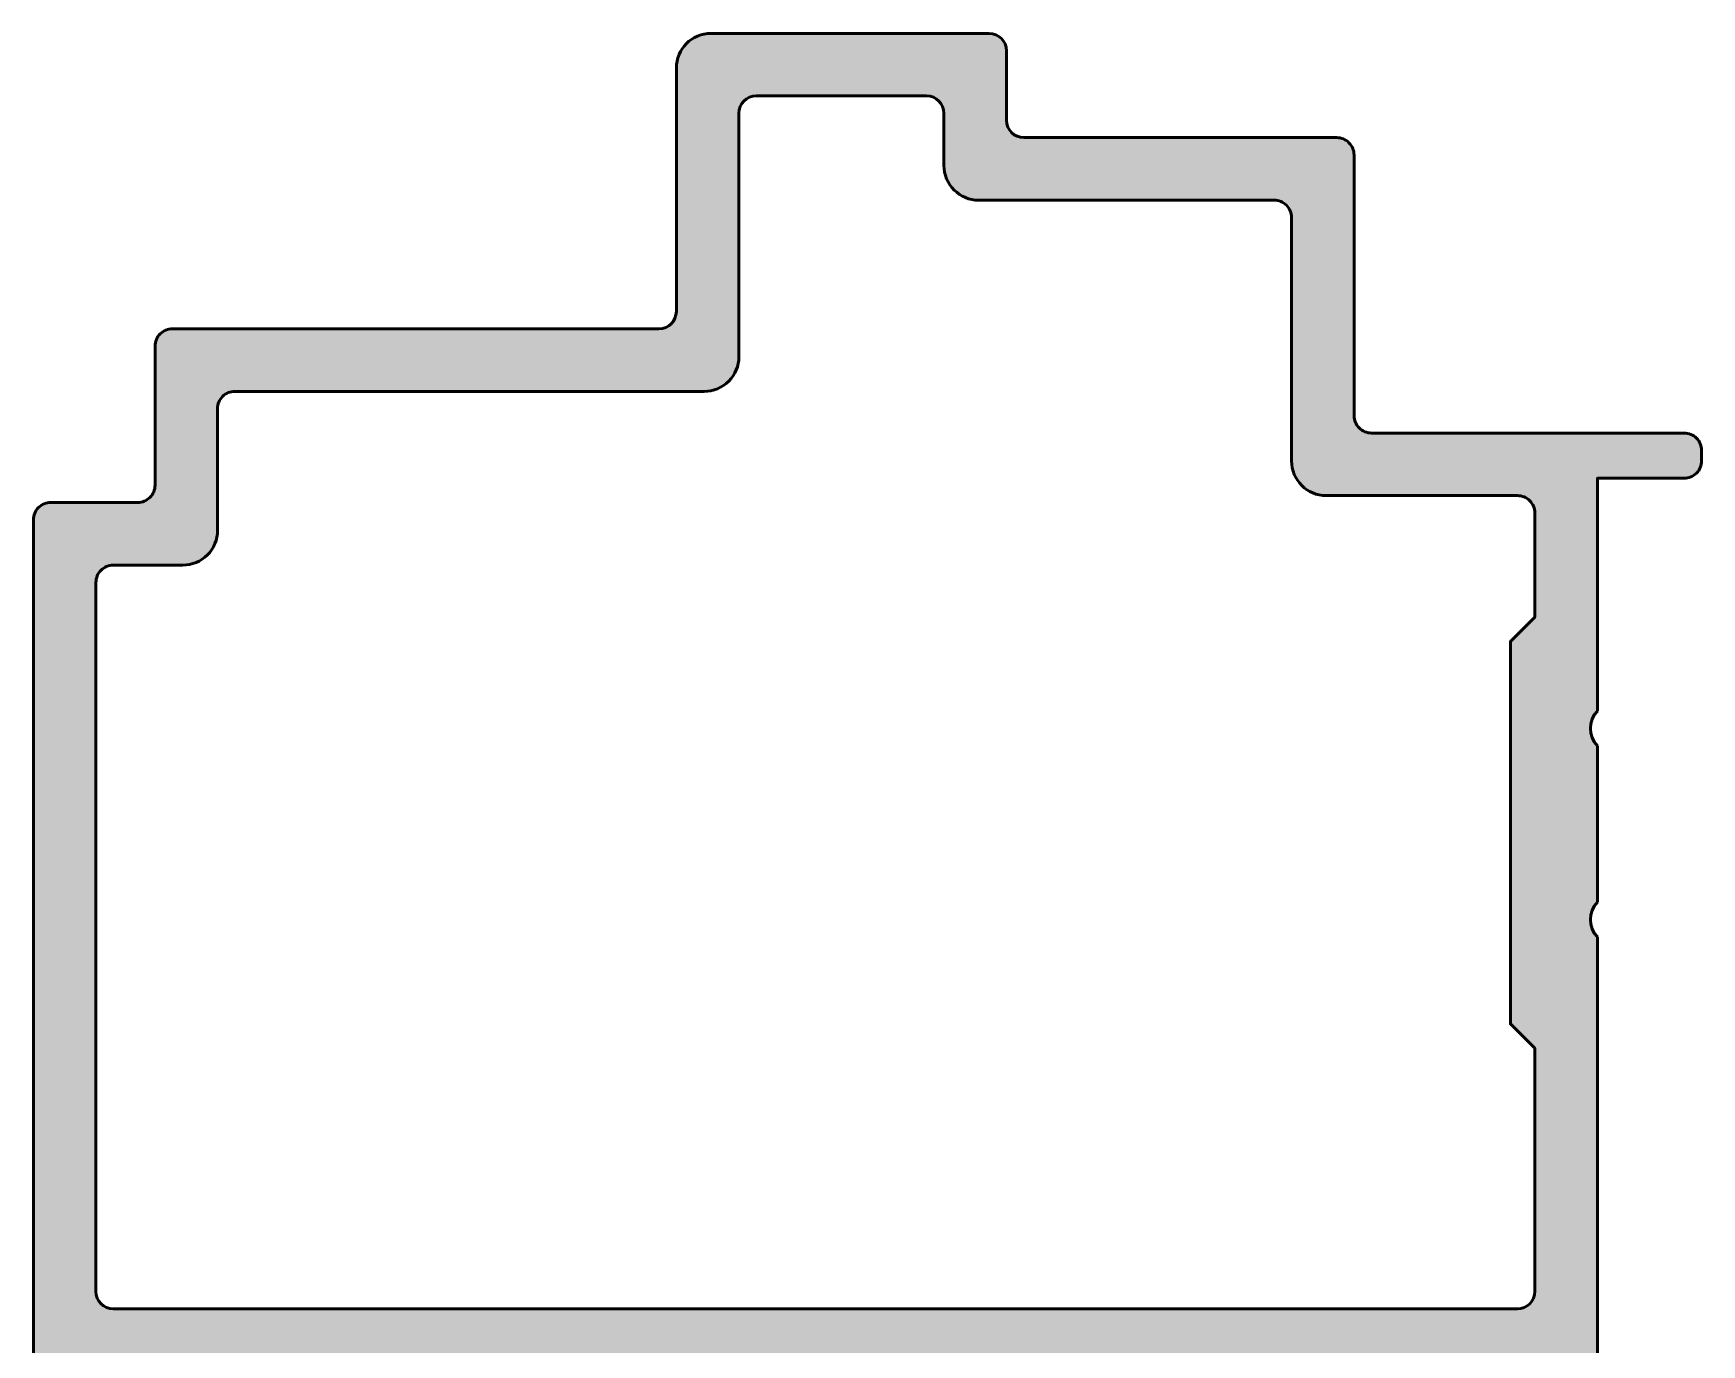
# Model space of a CAD drawing. Extents: x 0 to 65, y 0 to 78.
# Drawn here: x 2 to 50, y 40.27 to 78 of the extents above; entities that cross this region are included whole.
import ezdxf

# ---------------------------------------------------------------- set-up
doc = ezdxf.new("R2010")
doc.units = 0
doc.layers.add('0S-Alu contour', color=7, linetype='Continuous', lineweight=50)
doc.layers.add('0S-Alu hatch', color=252, linetype='Continuous', lineweight=25)

# ---------------------------------------------------------------- blocks, each defined once
blk = doc.blocks.new('375330__CD12F8CD_240E_4EAB_87C5_BAF2B13E7C12_')
at = {"layer": '0S-Alu hatch'}
h = blk.add_hatch(color=256, dxfattribs=at)
edge = h.paths.add_edge_path()
edge.add_arc((5.999998835804589, 69.00000116419538), 0.4999988358059691, 89.99986659272392, 180.0001334074255)
edge.add_line((5.499999999999976, 68.99999999999868), (5.499999999999985, 65.00000004768373))
edge.add_ellipse((5.000001303546235, 64.99999874413744), major_axis=(-0.4999986964554496, 0), ratio=1, start_angle=89.99985062421189, end_angle=180.0001493737933, ccw=False)
edge.add_line((4.999999999999971, 64.50000004768371), (2.499999999999971, 64.50000004768371))
edge.add_arc((2.499998835804589, 64.00000121187912), 0.4999988358059473, 89.99986659272555, 180.0001334074255)
edge.add_line((1.999999999999997, 64.00000004768242), (1.999999999999985, 40))
edge.add_arc((2.499999953162742, 39.99999995316277), 0.4999999531627588, 179.9999946681853, 270.0000053671533)
edge.add_line((2.499999999999985, 39.50000000000001), (5.499999999999985, 39.50000000000001))
edge.add_ellipse((5.421163553456962, 39.23247940800692), major_axis=(-0.2788950563274014, 0), ratio=1, start_angle=178.8354106259013, end_angle=253.5801235805102, ccw=False)
edge.add_line((5.700000999999978, 39.22681100000854), (5.700000999999971, 38.77321700000852))
edge.add_ellipse((5.421132904356785, 38.76755634053146), major_axis=(-0.2789255417371683, 0), ratio=1, start_angle=106.4245945553572, end_angle=181.1628700728862, ccw=False)
edge.add_line((5.49999999999997, 38.5000130000085), (5.499999999999971, 36.620002))
edge.add_arc((5.799999999999982, 36.62000200000001), 0.3000000000000114, 180, 270)
edge.add_line((5.799999999999982, 36.320002), (6.77997431904275, 36.320002))
edge.add_arc((6.77997431904275, 36.62000200000001), 0.3000000000000078, 270, 360)
edge.add_line((7.079974319042758, 36.62000200000001), (7.079974319042776, 39.38))
edge.add_ellipse((7.199966689648229, 39.38000000000001), major_axis=(-0.1199923706054529, 0), ratio=1, start_angle=269.99999999999704, end_angle=360, ccw=False)
edge.add_line((7.199966689648235, 39.49999237060546), (11.49999237060545, 39.49999237060547))
edge.add_ellipse((11.50000780769864, 39.00000780787602), major_axis=(-0.4999845629677632, 0), ratio=1, start_angle=179.9991052558096, end_angle=270.0017690151924, ccw=False)
edge.add_line((11.99999237060544, 39.00000000000104), (11.99999237060545, 38.29999542236328))
edge.add_line((11.99999237060545, 38.29999542236328), (10.61174774169922, 35.89547729492188))
edge.add_arc((10.73559369048577, 35.83756876718086), 0.1367158243071134, 154.9399071397907, 284.9282666313641)
edge.add_arc((10.42101257999398, 40.5162654618936), 4.823498731231602, 274.1587439554685, 341.6783432504421)
edge.add_ellipse((15.49999040758178, 38.99999433362917), major_axis=(-0.4999980369801632, 0), ratio=1, start_angle=-90.00022494682611, end_angle=0.0002249462687018422, ccw=False)
edge.add_line((15.49999237060545, 39.49999237060548), (37.00000762939451, 39.49999237060547))
edge.add_ellipse((37.00000863438663, 38.99999337559759), major_axis=(-0.4999989950088885, 0), ratio=1, start_angle=179.9998848354607, end_angle=270.0001151638455, ccw=False)
edge.add_arc((41.97795977277931, 40.38657627727757), 4.687714830137015, 197.2049758790071, 266.9579243877498)
edge.add_arc((41.76731025341415, 35.83513756493895), 0.135158616301025, 253.616210323016, 386.5152777472337)
edge.add_line((41.88825225830076, 35.89547729492188), (40.50000762939451, 38.29999542236328))
edge.add_line((40.50000762939451, 38.29999542236328), (40.5000076293945, 39))
edge.add_ellipse((40.99999219230133, 39.000007807876), major_axis=(-0.4999845629677895, 0), ratio=1, start_angle=-90.00176901519148, end_angle=0.000894744190475194, ccw=False)
edge.add_line((41.00000762939451, 39.49999237060547), (45.30002585431058, 39.49999982664661))
edge.add_ellipse((45.30002585431058, 39.37999999999998), major_axis=(-0.1199998266466267, 0), ratio=1, start_angle=180, end_angle=269.9999999999966, ccw=False)
edge.add_line((45.4200256809572, 39.38), (45.4200256809572, 36.620002))
edge.add_arc((45.72002568095721, 36.620002), 0.3000000000000078, 180, 270)
edge.add_line((45.72002568095721, 36.32000199999999), (46.69999999999999, 36.320002))
edge.add_arc((46.69999999999999, 36.620002), 0.3000000000000043, 270, 360)
edge.add_line((46.99999999999999, 36.620002), (47, 38.50001300000851))
edge.add_ellipse((47.07886709564317, 38.76755634053147), major_axis=(-0.2789255417371736, 0), ratio=1, start_angle=-1.1628700728833792, end_angle=73.57540544464501, ccw=False)
edge.add_line((46.79999899999998, 38.77321700000852), (46.799999, 39.22681100000851))
edge.add_ellipse((47.07883644654301, 39.2324794080069), major_axis=(-0.2788950563273954, 0), ratio=1, start_angle=-73.5801235805099, end_angle=1.1645893740997053, ccw=False)
edge.add_line((46.99999999999998, 39.49999999999998), (46.99999999999998, 52))
edge.add_ellipse((47.52500050688225, 52.5), major_axis=(-0.7250003670527586, 0), ratio=1, start_angle=-43.60279134635408, end_angle=43.60279134635431, ccw=False)
edge.add_line((46.99999999999998, 53), (46.99999999999998, 57.5))
edge.add_ellipse((47.52500050688225, 58), major_axis=(-0.7250003670527586, 0), ratio=1, start_angle=-43.60279134635408, end_angle=43.60279134635431, ccw=False)
edge.add_line((46.99999999999998, 58.5), (46.99999999999998, 65.20000004768372))
edge.add_line((46.99999999999998, 65.20000004768372), (49.49999999999999, 65.20000004768372))
edge.add_arc((49.50000008873272, 65.69999995895097), 0.4999999112672646, 269.9999898319751, 360.0000101738872)
edge.add_line((49.99999999999999, 65.70000004773486), (49.99999999999999, 66))
edge.add_arc((49.50000000962193, 66.00000000962194), 0.4999999903780531, 8.537736463e-07, 90.00000110259342)
edge.add_line((49.49999999999999, 66.5), (40.49999999999998, 66.5))
edge.add_ellipse((40.49999997169918, 66.9999999716992), major_axis=(-0.4999999716991974, 0), ratio=1, start_angle=-3.194528517269646e-06, end_angle=90.00000324303261, ccw=False)
edge.add_line((39.99999999999999, 66.99999999957672), (39.99999999999999, 74.5))
edge.add_arc((39.50000004695575, 74.50000004695576), 0.4999999530442331, 5.3318147119e-06, 90.00000538073448)
edge.add_line((39.49999999999999, 74.99999999999999), (30.49999999999999, 75))
edge.add_ellipse((30.50000110963491, 75.50000110963492), major_axis=(-0.500001109636154, 0), ratio=1, start_angle=0.00012715209379621228, end_angle=89.99987284548689, ccw=False)
edge.add_line((29.99999999999998, 75.5000000000211), (29.99999999999999, 77.5))
edge.add_arc((29.49999889036506, 77.49999889036508), 0.5000011096361576, 0.0001271578264074, 89.99987284548565)
edge.add_line((29.49999999999999, 78), (21.49999999999999, 78))
edge.add_arc((21.50000020900469, 76.99999979099529), 1.000000209004728, 90.0000119750849, 179.9999880471689)
edge.add_line((20.49999999999998, 76.99999999961159), (20.49999999999998, 70))
edge.add_ellipse((19.99999885127215, 70.00000114872782), major_axis=(-0.5000011487291559, 0), ratio=1, start_angle=90.0001316342113, end_angle=179.9998683692561, ccw=False)
edge.add_line((19.99999999999998, 69.49999999999999), (5.999999999999985, 69.5))
edge = h.paths.add_edge_path()
edge.add_arc((6.300001926521119, 63.69999740590683), 0.9999973105430157, 269.9998459048448, 360.0001540960915)
edge.add_line((7.299999237060518, 63.70000009538376), (7.299999237060527, 67.19999998807188))
edge.add_ellipse((7.79999818748854, 67.20000109725558), major_axis=(-0.4999989504292442, 0), ratio=1, start_angle=-90.00012027234158, end_angle=0.0001271033561920376, ccw=False)
edge.add_line((7.799999237060518, 67.70000004768372), (21.29999923706053, 67.70000004768373))
edge.add_arc((21.30000182510725, 68.69999745963702), 0.999997411956644, 269.9998517154621, 360.0001482840401)
edge.add_line((22.29999923706054, 68.70000004768372), (22.29999923706053, 75.69999980925213))
edge.add_ellipse((22.80000050328093, 75.69999854304474), major_axis=(-0.500001266222003, 0), ratio=1, start_angle=270.0001450978016, end_angle=359.999854903687, ccw=False)
edge.add_line((22.79999923706053, 76.19999980926514), (27.70000076293944, 76.19999980926514))
edge.add_ellipse((27.69999949671902, 75.69999854304473), major_axis=(-0.5000012662220155, 0), ratio=1, start_angle=180.0001451013367, end_angle=269.999854902196, ccw=False)
edge.add_line((28.20000076293944, 75.69999980926514), (28.20000076293943, 74.19999980924814))
edge.add_arc((29.19999875984233, 74.19999780616801), 0.9999979969049038, 179.9998852317336, 270.0001147692402)
edge.add_line((29.20000076293944, 73.19999980926514), (37.69999980926512, 73.19999980926514))
edge.add_ellipse((37.7000004158355, 72.70000041583552), major_axis=(-0.4999993934299882, 0), ratio=1, start_angle=179.9999304921277, end_angle=270.0000695079292, ccw=False)
edge.add_line((38.19999980926512, 72.69999980926514), (38.19999980926512, 65.69999998799496))
edge.add_arc((39.20000081122628, 65.70000104964494), 1.000001001961722, 180.000060828002, 269.9999425919123)
edge.add_line((39.19999980926512, 64.70000004768372), (44.69999980926512, 64.70000004768372))
edge.add_ellipse((44.70000009631295, 64.20000033473156), major_axis=(-0.4999997129522472, 0), ratio=1, start_angle=179.9999670992369, end_angle=270.00003289327753, ccw=False)
edge.add_line((45.19999980926512, 64.20000004768372), (45.19999980926512, 61.19999980926514))
edge.add_line((45.19999980926512, 61.19999980926514), (44.49999999999998, 60.5))
edge.add_line((44.49999999999998, 60.5), (44.49999999999998, 49.5))
edge.add_line((44.49999999999998, 49.5), (45.19999980926512, 48.79999923706055))
edge.add_line((45.19999980926512, 48.79999923706055), (45.19999980926511, 41.79999923706506))
edge.add_ellipse((44.69999830353815, 41.80000074278751), major_axis=(-0.5000015057292309, 0), ratio=1, start_angle=90.00017254308148, end_angle=179.9998274574368, ccw=False)
edge.add_line((44.69999980926512, 41.29999923706056), (4.299999237060518, 41.29999923706054))
edge.add_ellipse((4.299999825995072, 41.79999982599508), major_axis=(-0.5000005889348871, 0), ratio=1, start_angle=6.74859327887134e-05, end_angle=89.99993251315072, ccw=False)
edge.add_line((3.799999237060532, 41.79999923706055), (3.799999237060537, 62.2000000953587))
edge.add_ellipse((4.299997953127601, 62.20000137930036), major_axis=(-0.4999987160687126, 0), ratio=1, start_angle=-90.00014712825248, end_angle=0.00014712925457160964, ccw=False)
edge.add_line((4.299999237060518, 62.70000009536743), (6.299999237060532, 62.70000009536744))
at = {"layer": '0S-Alu contour', "color": 7}
for points in [[(29.49999999999999, 78), (21.49999999999999, 78)], [(29.99999999999998, 75.5000000000211), (29.99999999999999, 77.5)], [(20.49999999999998, 76.99999999961159), (20.49999999999998, 70)], [(22.79999923706053, 76.19999980926514), (27.70000076293944, 76.19999980926514)], [(22.29999923706054, 68.70000004768372), (22.29999923706053, 75.69999980925213)], [(28.20000076293944, 75.69999980926514), (28.20000076293943, 74.19999980924814)], [(39.49999999999999, 74.99999999999999), (30.49999999999999, 75)], [(39.99999999999999, 66.99999999957672), (39.99999999999999, 74.5)], [(29.20000076293944, 73.19999980926514), (37.69999980926512, 73.19999980926514)], [(38.19999980926512, 72.69999980926514), (38.19999980926512, 65.69999998799496)], [(19.99999999999998, 69.49999999999999), (5.999999999999985, 69.5)], [(5.499999999999976, 68.99999999999868), (5.499999999999985, 65.00000004768373)], [(7.799999237060518, 67.70000004768372), (21.29999923706053, 67.70000004768373)], [(7.299999237060518, 63.70000009538376), (7.299999237060527, 67.19999998807188)], [(49.49999999999999, 66.5), (40.49999999999998, 66.5)], [(49.99999999999999, 65.70000004773486), (49.99999999999999, 66)], [(46.99999999999998, 58.5), (46.99999999999998, 65.20000004768372), (49.49999999999999, 65.20000004768372)], [(4.999999999999971, 64.50000004768371), (2.499999999999971, 64.50000004768371)], [(39.19999980926512, 64.70000004768372), (44.69999980926512, 64.70000004768372)], [(1.999999999999997, 64.00000004768242), (1.999999999999985, 40)], [(45.19999980926512, 64.20000004768372), (45.19999980926512, 61.19999980926514), (44.49999999999998, 60.5), (44.49999999999998, 49.5), (45.19999980926512, 48.79999923706055), (45.19999980926511, 41.79999923706506)], [(4.299999237060518, 62.70000009536743), (6.299999237060532, 62.70000009536744)], [(3.799999237060532, 41.79999923706055), (3.799999237060537, 62.2000000953587)], [(46.99999999999998, 53), (46.99999999999998, 57.5)], [(46.99999999999998, 39.49999999999998), (46.99999999999998, 52)], [(44.69999980926512, 41.29999923706056), (4.299999237060518, 41.29999923706054)], [(2.499999999999985, 39.50000000000001), (5.499999999999985, 39.50000000000001)], [(7.079974319042758, 36.62000200000001), (7.079974319042776, 39.38)], [(7.199966689648235, 39.49999237060546), (11.49999237060545, 39.49999237060547)], [(15.49999237060545, 39.49999237060548), (37.00000762939451, 39.49999237060547)], [(41.00000762939451, 39.49999237060547), (45.30002585431058, 39.49999982664661)], [(45.4200256809572, 39.38), (45.4200256809572, 36.620002)], [(5.700000999999978, 39.22681100000854), (5.700000999999971, 38.77321700000852)], [(11.99999237060544, 39.00000000000104), (11.99999237060545, 38.29999542236328), (10.61174774169922, 35.89547729492188)], [(41.88825225830076, 35.89547729492188), (40.50000762939451, 38.29999542236328), (40.5000076293945, 39)], [(46.79999899999998, 38.77321700000852), (46.799999, 39.22681100000851)], [(5.49999999999997, 38.5000130000085), (5.499999999999971, 36.620002)], [(46.99999999999999, 36.620002), (47, 38.50001300000851)], [(5.799999999999982, 36.320002), (6.77997431904275, 36.320002)], [(45.72002568095721, 36.32000199999999), (46.69999999999999, 36.320002)]]:
    blk.add_lwpolyline(points, dxfattribs=at)
for centre, radius, start, end in [((21.50000020900469, 76.99999979099529), 1.000000209004728, 90.0000119750849, 179.9999880471689), ((29.49999889036506, 77.49999889036508), 0.5000011096361576, 0.0001271578264074, 89.99987284548565), ((39.50000004695575, 74.50000004695576), 0.4999999530442331, 5.3318147119e-06, 90.00000538073448), ((29.19999875984233, 74.19999780616801), 0.9999979969049038, 179.9998852317336, 270.0001147692402), ((5.999998835804589, 69.00000116419538), 0.4999988358059691, 89.99986659272392, 180.0001334074255), ((21.30000182510725, 68.69999745963702), 0.999997411956644, 269.9998517154621, 0.0001482840400329), ((49.50000000962193, 66.00000000962194), 0.4999999903780531, 8.537736463e-07, 90.00000110259342), ((39.20000081122628, 65.70000104964494), 1.000001001961722, 180.000060828002, 269.9999425919123), ((49.50000008873272, 65.69999995895097), 0.4999999112672646, 269.9999898319751, 1.01738871796e-05), ((2.499998835804589, 64.00000121187912), 0.4999988358059473, 89.99986659272555, 180.0001334074255), ((6.300001926521119, 63.69999740590683), 0.9999973105430157, 269.9998459048448, 0.0001540960914689), ((2.499999953162742, 39.99999995316277), 0.4999999531627588, 179.9999946681853, 270.0000053671533), ((10.42101257999398, 40.5162654618936), 4.823498731231602, 274.1587439554685, 341.6783432504421), ((41.97795977277931, 40.38657627727757), 4.687714830137015, 197.2049758790071, 266.9579243877498), ((5.799999999999982, 36.62000200000001), 0.3000000000000114, 180, 270), ((6.77997431904275, 36.62000200000001), 0.3000000000000078, 270, 0), ((45.72002568095721, 36.620002), 0.3000000000000078, 180, 270), ((46.69999999999999, 36.620002), 0.3000000000000043, 270, 0), ((10.73559369048577, 35.83756876718086), 0.1367158243071134, 154.9399071397907, 284.9282666313641), ((41.76731025341415, 35.83513756493895), 0.135158616301025, 253.616210323016, 26.51527774723372)]:
    blk.add_arc(centre, radius, start, end, dxfattribs=at)
at = {"layer": '0S-Alu contour', "color": 7, "extrusion": (0, 0, -1)}
for centre, radius, start, end in [((-22.80000050328093, 75.69999854304474), 0.500001266222003, 0.0001450963130413, 89.9998549021984), ((-27.69999949671902, 75.69999854304473), 0.5000012662220155, 90.00014509780404, 179.9998548986633), ((-30.50000110963491, 75.50000110963492), 0.500001109636154, 270.0001271545132, 359.9998728479062), ((-37.7000004158355, 72.70000041583552), 0.4999993934299882, 89.99993049207082, 180.0000695078724), ((-19.99999885127215, 70.00000114872782), 0.5000011487291559, 180.0001316307439, 269.9998683657887), ((-7.79999818748854, 67.20000109725558), 0.4999989504292442, 359.9998728966438, 90.0001202723417), ((-40.49999997169918, 66.9999999716992), 0.4999999716991974, 269.9999967569674, 3.1945284701e-06), ((-5.000001303546235, 64.99999874413744), 0.4999986964554496, 179.9998506262067, 270.0001493757881), ((-44.70000009631295, 64.20000033473156), 0.4999997129522472, 89.99996710672247, 180.0000329007631), ((-4.299997953127601, 62.20000137930036), 0.4999987160687126, 359.9998528707454, 90.00014712825251), ((-47.52500050688225, 58), 0.7250003670527586, 316.3972086536457, 43.60279134635427), ((-47.52500050688225, 52.5), 0.7250003670527586, 316.3972086536457, 43.60279134635427), ((-4.299999825995072, 41.79999982599508), 0.5000005889348871, 270.0000674868493, 359.9999325140672), ((-44.69999830353815, 41.80000074278751), 0.5000015057292309, 180.0001725425633, 269.9998274569185), ((-5.421163553456962, 39.23247940800692), 0.2788950563274014, 106.4198764194898, 181.1645893740988), ((-7.199966689648229, 39.38000000000001), 0.1199923706054529, 0, 90.00000000000296), ((-11.50000780769864, 39.00000780787602), 0.4999845629677632, 89.9982309848076, 180.0008947441905), ((-15.49999040758178, 38.99999433362917), 0.4999980369801632, 359.9997750537313, 90.0002249468262), ((-37.00000863438663, 38.99999337559759), 0.4999989950088885, 89.99988483615451, 180.0001151645394), ((-40.99999219230133, 39.000007807876), 0.4999845629677895, 359.9991052558095, 90.00176901519157), ((-45.30002585431058, 39.37999999999998), 0.1199998266466267, 90.0000000000034, 180), ((-47.07883644654301, 39.2324794080069), 0.2788950563273954, 358.8354106259003, 73.58012358051), ((-5.421132904356785, 38.76755634053146), 0.2789255417371683, 178.8371299271138, 253.5754054446428), ((-47.07886709564317, 38.76755634053147), 0.2789255417371736, 286.424594555355, 1.162870072883403)]:
    blk.add_arc(centre, radius, start, end, dxfattribs=at)
blk = doc.blocks.new('396890__B62122A8_4154_41EA_BEF1_162F861E784A_')
at = {"layer": '0S-Alu contour', "color": 7}
blk.add_blockref('375330__CD12F8CD_240E_4EAB_87C5_BAF2B13E7C12_', (0, 0), dxfattribs=at)

msp = doc.modelspace()

# ---------------------------------------------------------------- block references
at = {"layer": '0S-Alu contour', "color": 7}
msp.add_blockref('396890__B62122A8_4154_41EA_BEF1_162F861E784A_', (0, 0), dxfattribs=at)

doc.saveas('drawing.dxf')
